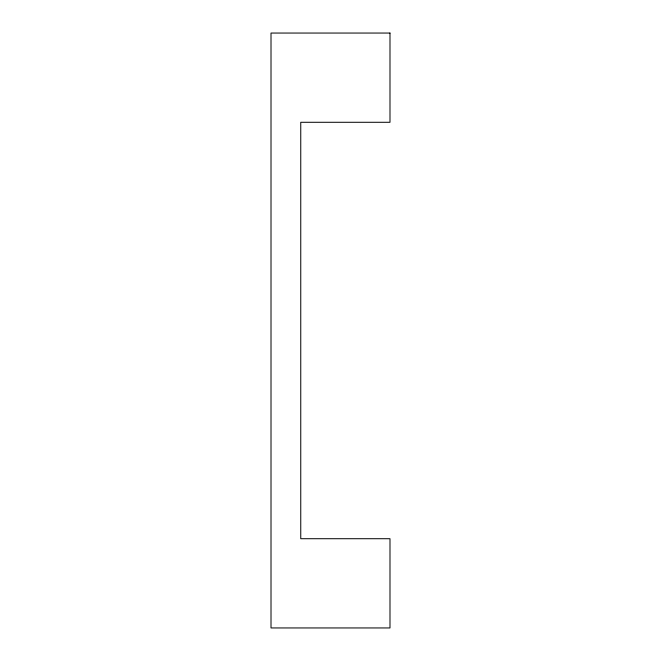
<?xml version="1.0" encoding="UTF-8"?>
<svg xmlns="http://www.w3.org/2000/svg" width="661" height="661" viewBox="0 0 661 661"><rect width="100%" height="100%" fill="white"/><g stroke="black" fill="none" stroke-linecap="round" stroke-linejoin="round"><path stroke-width="0.99" d="M389.99 33.05L271.01 33.05L271.01 627.95L389.99 627.95L389.99 538.715L300.755 538.715L300.755 122.285L389.99 122.285L389.99 33.05"/></g></svg>
